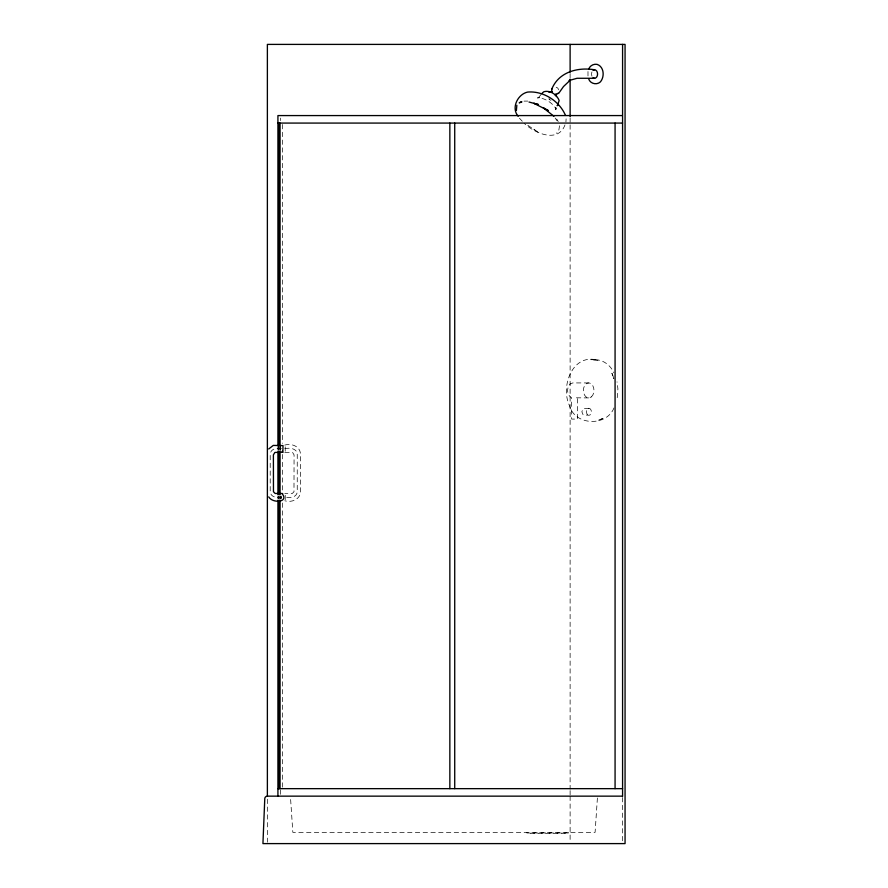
<?xml version="1.0" encoding="UTF-8"?>
<svg xmlns="http://www.w3.org/2000/svg" width="888" height="888" viewBox="0 0 888 888"><rect width="100%" height="100%" fill="white"/><g stroke="black" fill="none" stroke-linecap="round" stroke-linejoin="round"><path stroke-width="0.67" stroke-dasharray="4.44 3.33" d="M559.518 125.763L558.696 131.013L556.421 133.3M565.922 122.022L566.1 118.87M587.989 71.54L587.989 76.535M285.226 451.293L285.226 446.165M285.226 499.7L285.226 494.561M617.227 397.702L617.915 388.833L617.016 381.829M556.177 107.948L555.777 109.79L555.766 107.504L556.099 109.624L555.422 107.703L556.055 108.969C552.425 102.819 545.72 98.657 538.694 97.669L539.527 97.713L537.384 97.958L539.294 97.458L538.05 98.168L542.291 92.974M597.402 797.99L595.093 832.367L292.84 832.367L290.531 797.99M564.99 124.908C558.041 143.678 534.398 133.111 524.175 123.277M613.985 407.914C606.449 426.917 574.636 425.718 569.386 405.394C560.25 386.091 572.804 352.481 598.212 360.384L592.662 359.895C601.831 358.541 610.289 364.702 613.93 372.805M523.998 101.121L527.727 101.088M588.7 382.928L572.838 382.928L570.207 383.927C566.4 387.656 566.699 395.116 571.617 397.757L571.617 419.058L573.382 419.092L577.455 419.058L577.478 397.802L575.702 397.802L588.7 397.913M588.855 408.28L583.105 408.746L581.862 411.777L583.105 414.807L588.966 415.273A3.497 2.475 88.3 0 0 591.031 410.034A3.497 2.475 88.3 0 0 586.746 410.023A3.497 2.475 88.3 0 0 588.966 415.273M284.771 445.099C291.619 442.968 300.788 446.575 300.421 454.667L300.421 491.197C300.788 499.289 291.619 502.897 284.771 500.765M281.474 448.729C276.934 447.352 269.93 448.951 270.218 454.778L270.218 491.086C269.93 496.914 276.934 498.512 281.474 497.136M284.771 448.729C289.455 447.441 297.513 448.351 297.247 454.778L297.247 491.086C297.513 497.513 289.455 498.423 284.771 497.136M284.771 452.358L292.585 452.447L294.072 454.889L293.984 491.741L292.319 493.473L284.771 493.506M595.138 359.762L589.854 359.662M556.177 87.224L557.831 88.112L558.608 89.821M527.816 125.319L538.317 132.368L533.799 129.271M519.458 118.237L522.288 121.268M555.122 118.015L557.02 120.768M556.743 119.025L558.23 121.578M622.577 797.502L622.577 842.246M570.118 73.526L570.118 77.689M570.118 117.915L570.118 123.454M570.118 124.842L570.118 789.21M570.118 790.598L570.118 794.76M570.118 796.148L570.118 842.246M568.453 832.367L568.453 832.988L526.839 832.988L526.839 832.367M565.134 832.988L565.134 833.61L530.169 833.61L530.169 832.988M282.517 124.453L282.517 443.378M282.517 454.478L282.517 491.919M282.517 503.008L282.517 787.268M281.607 496.07L281.607 498.845M280.408 118.082L280.419 120.568M280.419 446.153L280.408 450.316M280.419 496.07L280.419 498.845M280.419 789.898L280.408 794.893M280.064 446.153L280.064 450.316M280.064 496.07L280.064 498.845M279.154 446.153L279.154 450.316M279.154 496.07L279.154 498.845M278.543 446.153L278.543 450.316M278.543 496.07L278.543 498.845M277.922 446.153L277.922 450.316M277.922 496.07L277.922 498.845M267.377 799.2L267.377 842.213M550.949 100.322A6.494 3.075 32.6 0 1 549.006 99.156M591.985 76.157A4.251 2.997 -90 0 1 591.985 71.917M549.65 99.09A4.04 1.865 32.7 0 1 548.939 98.579M602.564 418.592L597.668 420.524L602.564 418.592M612.831 375.458L611.888 373.226L613.885 378.677L612.831 375.458M591.341 396.903A7.493 5.295 -90 0 0 591.341 383.927A7.493 5.295 -90 0 0 583.394 390.42A7.493 5.295 -90 0 0 591.341 396.903"/><path stroke-width="1.33" d="M516.849 105.272L516.394 110.445M555.644 94.65L555.81 94.05L556.388 96.603M551.97 88.722L551.548 92.419L552.403 91.597L549.006 92.374M551.759 89.155C558.652 72.017 577.688 66.944 594.583 69.786M282.373 493.983C288.822 502.186 272.871 503.807 268.731 496.903M557.253 105.716L558.33 103.474L557.409 105.406M588.666 69.209C589.876 65.723 593.462 63.736 597.058 64.358C604.151 66.656 604.772 76.801 600.388 81.907C596.725 85.337 590.154 83.75 588.666 78.865M557.498 105.461L559.151 100.544C557.031 94.761 550.194 89.954 543.933 91.697L542.291 92.974M268.731 448.962L273.26 445.421L283.017 445.587L282.861 452.236L274.88 452.447L273.393 454.889L273.471 491.741L275.147 493.473L282.695 493.506M570.418 79.998L563.525 86.525L558.763 93.251L557.542 93.651M558.263 93.24L554.956 94.872M521.522 101.687L519.191 102.842L521.855 101.942M569.075 80.531L577.067 78.277L594.583 78.277M622.299 115.573L277.922 115.573L277.922 444.766M277.922 123.077L622.577 123.077M277.922 788.655L622.577 788.655M622.299 796.148L267.377 796.148A2.609 2.609 0 0 0 264.779 798.645L262.937 843.6L625.063 843.6L625.063 44.4L267.377 44.4L267.377 796.425M528.993 102.02L538.45 104.551L533.777 103.285L548.284 110.578L543.334 107.825L553.957 116.317M282.695 452.358L282.24 451.293M518.204 116.273C510.833 108.003 517.771 94.172 527.639 92.075C543.301 90.698 559.418 100.999 565.467 115.385M622.577 44.4L622.577 796.425M615.073 123.077L615.073 788.655M570.118 44.4L570.118 72.139M570.118 79.076L570.118 116.528M454.723 123.077L454.723 788.655M449.85 123.077L449.85 788.655M280.064 123.077L280.064 444.766M280.064 451.703L280.064 494.694M280.064 500.233L280.064 788.655M279.154 123.077L279.154 444.766M279.154 451.703L279.154 494.694M279.154 500.233L279.154 788.655M277.922 451.703L277.922 494.694M277.922 500.233L277.922 796.148M593.084 70.363A4.251 2.997 -90 0 1 597.58 74.037A4.251 2.997 -90 0 1 593.084 77.711"/></g></svg>
